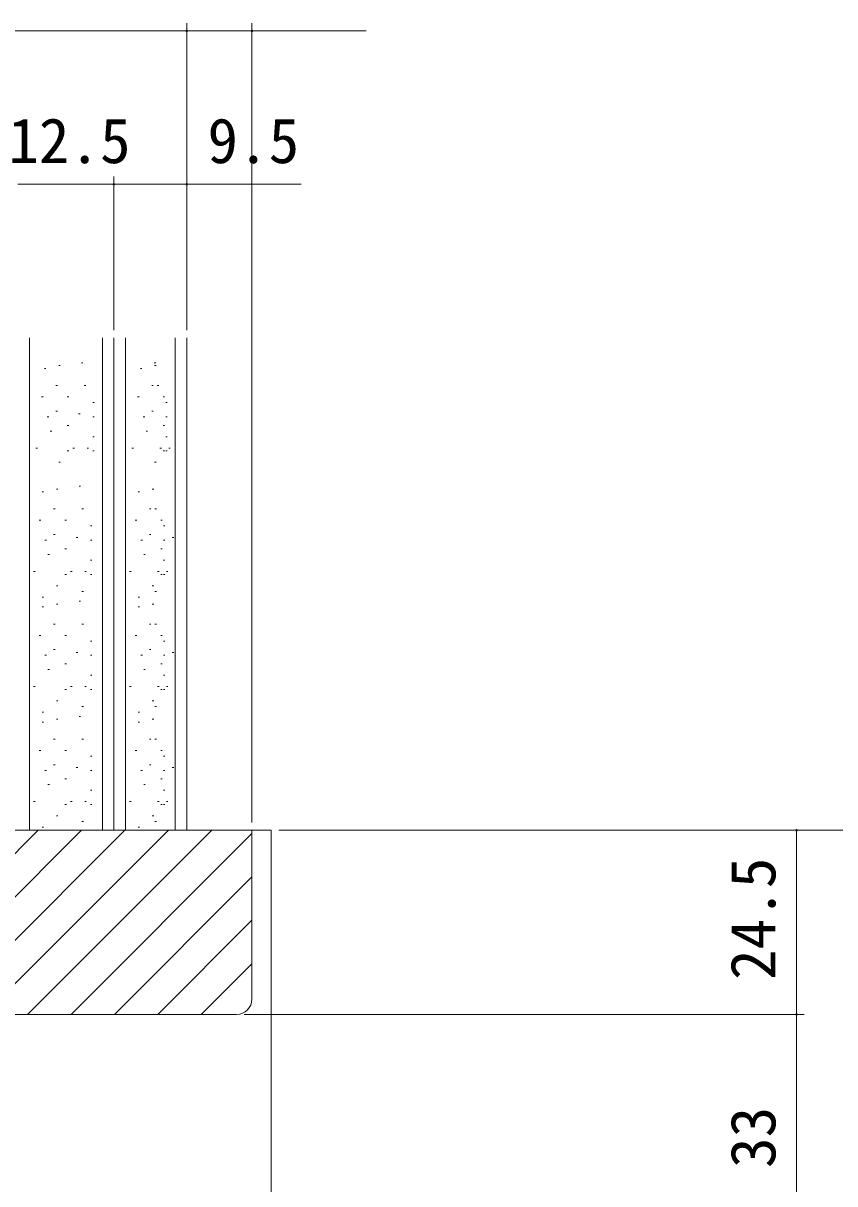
# Model space of a CAD drawing. Units: millimetres, scale not verified. Extents: x -1188 to -198, y -840 to 759.
# Drawn here: x -448.7 to -342.9, y 275.4 to 426.7 of the extents above; entities that cross this region are included whole.
import ezdxf
from ezdxf.enums import TextEntityAlignment as Align

# ---------------------------------------------------------------- set-up
doc = ezdxf.new("R2010")
doc.units = ezdxf.units.MM
doc.header["$LTSCALE"] = 4
for name, color, linetype, lineweight in [('0-3_YKK_D', 6, 'Continuous', 9), ('0-5_YKK_12', 2, 'Continuous', 9), ('0-6_YSS_K', 3, 'Continuous', 9)]:
    doc.layers.add(name, color=color, linetype=linetype, lineweight=lineweight)
doc.styles.add('ＭＳ ゴシック', font='')
doc.styles.get('ＭＳ ゴシック').set_extended_font_data('MS Gothic')

msp = doc.modelspace()

# ---------------------------------------------------------------- linework, layer by layer
at = {"layer": '0-3_YKK_D'}
for p, q in [((-427.367, 386.661), (-427.367, 426.66)), ((-427.367, 386.661), (-427.367, 426.66)), ((-418.867, 322.461), (-418.867, 426.66)), ((-427.367, 425.66), (-561.367, 425.66)), ((-427.367, 425.66), (-418.867, 425.66)), ((-418.867, 425.66), (-403.967, 425.66)), ((-449.367, 405.661), (-436.867, 405.661)), ((-436.867, 386.661), (-436.867, 406.661)), ((-436.867, 386.661), (-436.867, 406.661)), ((-436.867, 405.661), (-427.367, 405.661)), ((-427.367, 386.661), (-427.367, 406.661)), ((-427.367, 405.661), (-412.467, 405.661)), ((-415.367, 321.461), (-346.867, 321.461)), ((-415.367, 321.461), (-326.867, 321.461)), ((-347.867, 321.461), (-347.867, 297.461)), ((-419.867, 297.461), (-346.867, 297.461)), ((-418.867, 297.461), (-346.867, 297.461)), ((-347.867, 297.461), (-347.867, 264.465))]:
    msp.add_line(p, q, dxfattribs=at)
for centre, start, end in [((-427.367, 425.66), 0, 180), ((-427.367, 425.66), 0, 180), ((-427.367, 425.66), 180, 0), ((-427.367, 425.66), 180, 0), ((-418.867, 425.66), 0, 180), ((-418.867, 425.66), 180, 0), ((-436.867, 405.661), 0, 180), ((-436.867, 405.661), 0, 180), ((-436.867, 405.661), 180, 0), ((-436.867, 405.661), 180, 0), ((-427.367, 405.661), 0, 180), ((-427.367, 405.661), 180, 0), ((-347.867, 321.461), 90, 270), ((-347.867, 321.461), 270, 90), ((-347.867, 297.461), 90, 270), ((-347.867, 297.461), 90, 270), ((-347.867, 297.461), 270, 90), ((-347.867, 297.461), 270, 90)]:
    msp.add_arc(centre, 0.106, start, end, dxfattribs=at)
at = {"layer": '0-5_YKK_12'}
for p, q in [((-572.367, 321.461), (-416.367, 321.461)), ((-416.367, 321.461), (-416.367, 188.976))]:
    msp.add_line(p, q, dxfattribs=at)
at = {"layer": '0-6_YSS_K'}
for p, q in [((-447.867, 321.461), (-447.867, 385.661)), ((-438.367, 385.661), (-438.367, 321.461)), ((-436.867, 385.661), (-436.867, 321.461)), ((-436.867, 321.461), (-436.867, 385.661)), ((-435.367, 321.461), (-435.367, 385.661)), ((-428.867, 385.661), (-428.867, 321.461)), ((-427.367, 321.461), (-427.367, 385.661)), ((-445.912, 381.654), (-445.712, 381.654)), ((-444.059, 382.025), (-443.859, 382.025)), ((-441.094, 382.395), (-440.894, 382.395)), ((-433.412, 381.654), (-433.212, 381.654)), ((-431.594, 382.395), (-431.394, 382.395)), ((-431.559, 382.025), (-431.359, 382.025)), ((-444.429, 379.43), (-444.229, 379.43)), ((-440.723, 379.43), (-440.523, 379.43)), ((-431.929, 379.43), (-431.729, 379.43)), ((-431.223, 379.43), (-431.023, 379.43)), ((-446.283, 377.948), (-446.082, 377.948)), ((-442.947, 377.948), (-442.747, 377.948)), ((-439.611, 377.206), (-439.411, 377.206)), ((-433.783, 377.948), (-433.583, 377.948)), ((-430.447, 377.948), (-430.247, 377.948)), ((-430.111, 377.206), (-429.911, 377.206)), ((-445.541, 375.353), (-445.341, 375.353)), ((-444.429, 376.094), (-444.229, 376.094)), ((-441.464, 375.724), (-441.264, 375.724)), ((-439.611, 375.353), (-439.411, 375.353)), ((-433.041, 375.353), (-432.841, 375.353)), ((-431.929, 376.094), (-431.729, 376.094)), ((-430.111, 375.353), (-429.911, 375.353)), ((-442.947, 374.241), (-442.747, 374.241)), ((-430.447, 374.241), (-430.247, 374.241)), ((-445.171, 373.5), (-444.971, 373.5)), ((-439.611, 372.759), (-439.411, 372.759)), ((-432.671, 373.5), (-432.471, 373.5)), ((-430.111, 372.759), (-429.911, 372.759)), ((-447.024, 371.276), (-446.824, 371.276)), ((-442.947, 370.906), (-442.747, 370.906)), ((-442.206, 371.276), (-442.006, 371.276)), ((-440.352, 371.276), (-440.152, 371.276)), ((-439.611, 370.906), (-439.411, 370.906)), ((-434.524, 371.276), (-434.324, 371.276)), ((-430.852, 371.276), (-430.652, 371.276)), ((-430.447, 370.906), (-430.247, 370.906)), ((-430.111, 370.906), (-429.911, 370.906)), ((-429.706, 371.276), (-429.506, 371.276)), ((-444.059, 369.423), (-443.859, 369.423)), ((-431.559, 369.423), (-431.359, 369.423)), ((-441.398, 366.313), (-441.198, 366.313)), ((-446.216, 365.571), (-446.016, 365.571)), ((-444.363, 365.942), (-444.163, 365.942)), ((-433.716, 365.571), (-433.516, 365.571)), ((-431.863, 365.942), (-431.663, 365.942)), ((-444.733, 363.348), (-444.533, 363.348)), ((-441.027, 363.348), (-440.827, 363.348)), ((-432.233, 363.348), (-432.033, 363.348)), ((-431.527, 363.348), (-431.327, 363.348)), ((-446.586, 361.865), (-446.386, 361.865)), ((-443.251, 361.865), (-443.051, 361.865)), ((-434.086, 361.865), (-433.886, 361.865)), ((-430.751, 361.865), (-430.551, 361.865)), ((-439.915, 361.124), (-439.715, 361.124)), ((-430.415, 361.124), (-430.215, 361.124)), ((-445.845, 359.271), (-445.645, 359.271)), ((-444.733, 360.012), (-444.533, 360.012)), ((-441.768, 359.641), (-441.568, 359.641)), ((-439.915, 359.271), (-439.715, 359.271)), ((-433.345, 359.271), (-433.145, 359.271)), ((-432.233, 360.012), (-432.033, 360.012)), ((-430.415, 359.271), (-430.215, 359.271)), ((-429.268, 359.641), (-429.068, 359.641)), ((-445.475, 357.418), (-445.275, 357.418)), ((-443.251, 358.159), (-443.051, 358.159)), ((-432.975, 357.418), (-432.775, 357.418)), ((-430.751, 358.159), (-430.551, 358.159)), ((-439.915, 356.676), (-439.715, 356.676)), ((-430.415, 356.676), (-430.215, 356.676)), ((-447.328, 355.194), (-447.128, 355.194)), ((-443.251, 354.823), (-443.051, 354.823)), ((-442.51, 355.194), (-442.31, 355.194)), ((-440.656, 355.194), (-440.456, 355.194)), ((-439.915, 354.823), (-439.715, 354.823)), ((-434.828, 355.194), (-434.628, 355.194)), ((-431.156, 355.194), (-430.956, 355.194)), ((-430.751, 354.823), (-430.551, 354.823)), ((-430.415, 354.823), (-430.215, 354.823)), ((-430.01, 355.194), (-429.809, 355.194)), ((-444.363, 353.341), (-444.163, 353.341)), ((-441.027, 352.599), (-440.827, 352.599)), ((-431.863, 353.341), (-431.663, 353.341)), ((-431.527, 352.599), (-431.327, 352.599)), ((-446.216, 351.858), (-446.016, 351.858)), ((-441.398, 351.313), (-441.198, 351.313)), ((-433.716, 351.858), (-433.516, 351.858)), ((-446.216, 350.571), (-446.016, 350.571)), ((-444.363, 350.942), (-444.163, 350.942)), ((-433.716, 350.571), (-433.516, 350.571)), ((-431.863, 350.942), (-431.663, 350.942)), ((-444.733, 348.348), (-444.533, 348.348)), ((-441.027, 348.348), (-440.827, 348.348)), ((-432.233, 348.348), (-432.033, 348.348)), ((-431.527, 348.348), (-431.327, 348.348)), ((-446.586, 346.865), (-446.386, 346.865)), ((-443.251, 346.865), (-443.051, 346.865)), ((-434.086, 346.865), (-433.886, 346.865)), ((-430.751, 346.865), (-430.551, 346.865)), ((-444.733, 345.012), (-444.533, 345.012)), ((-439.915, 346.124), (-439.715, 346.124)), ((-432.233, 345.012), (-432.033, 345.012)), ((-430.415, 346.124), (-430.215, 346.124)), ((-445.845, 344.271), (-445.645, 344.271)), ((-441.768, 344.641), (-441.568, 344.641)), ((-439.915, 344.271), (-439.715, 344.271)), ((-433.345, 344.271), (-433.145, 344.271)), ((-430.415, 344.271), (-430.215, 344.271)), ((-429.268, 344.641), (-429.068, 344.641)), ((-445.475, 342.418), (-445.275, 342.418)), ((-443.251, 343.159), (-443.051, 343.159)), ((-432.975, 342.418), (-432.775, 342.418)), ((-430.751, 343.159), (-430.551, 343.159)), ((-439.915, 341.676), (-439.715, 341.676)), ((-430.415, 341.676), (-430.215, 341.676)), ((-447.328, 340.194), (-447.128, 340.194)), ((-443.251, 339.823), (-443.051, 339.823)), ((-442.51, 340.194), (-442.31, 340.194)), ((-440.656, 340.194), (-440.456, 340.194)), ((-439.915, 339.823), (-439.715, 339.823)), ((-434.828, 340.194), (-434.628, 340.194)), ((-431.156, 340.194), (-430.956, 340.194)), ((-430.751, 339.823), (-430.551, 339.823)), ((-430.415, 339.823), (-430.215, 339.823)), ((-430.01, 340.194), (-429.809, 340.194)), ((-444.363, 338.341), (-444.163, 338.341)), ((-441.027, 337.599), (-440.827, 337.599)), ((-431.863, 338.341), (-431.663, 338.341)), ((-431.527, 337.599), (-431.327, 337.599)), ((-446.216, 336.858), (-446.016, 336.858)), ((-444.363, 335.942), (-444.163, 335.942)), ((-441.398, 336.313), (-441.198, 336.313)), ((-433.716, 336.858), (-433.516, 336.858)), ((-431.863, 335.942), (-431.663, 335.942)), ((-446.216, 335.571), (-446.016, 335.571)), ((-433.716, 335.571), (-433.516, 335.571)), ((-444.733, 333.347), (-444.533, 333.347)), ((-441.027, 333.347), (-440.827, 333.347)), ((-432.233, 333.347), (-432.033, 333.347)), ((-431.527, 333.347), (-431.327, 333.347)), ((-446.586, 331.865), (-446.386, 331.865)), ((-443.251, 331.865), (-443.051, 331.865)), ((-434.086, 331.865), (-433.886, 331.865)), ((-430.751, 331.865), (-430.551, 331.865)), ((-444.733, 330.012), (-444.533, 330.012)), ((-439.915, 331.124), (-439.715, 331.124)), ((-432.233, 330.012), (-432.033, 330.012)), ((-430.415, 331.124), (-430.215, 331.124)), ((-445.845, 329.271), (-445.645, 329.271)), ((-441.768, 329.641), (-441.568, 329.641)), ((-439.915, 329.271), (-439.715, 329.271)), ((-433.345, 329.271), (-433.145, 329.271)), ((-430.415, 329.271), (-430.215, 329.271)), ((-429.268, 329.641), (-429.068, 329.641)), ((-445.475, 327.418), (-445.275, 327.418)), ((-443.251, 328.159), (-443.051, 328.159)), ((-432.975, 327.418), (-432.775, 327.418)), ((-430.751, 328.159), (-430.551, 328.159)), ((-439.915, 326.676), (-439.715, 326.676)), ((-430.415, 326.676), (-430.215, 326.676)), ((-447.328, 325.194), (-447.128, 325.194)), ((-443.251, 324.823), (-443.051, 324.823)), ((-442.51, 325.194), (-442.31, 325.194)), ((-440.656, 325.194), (-440.456, 325.194)), ((-439.915, 324.823), (-439.715, 324.823)), ((-434.828, 325.194), (-434.628, 325.194)), ((-431.156, 325.194), (-430.956, 325.194)), ((-430.751, 324.823), (-430.551, 324.823)), ((-430.415, 324.823), (-430.215, 324.823)), ((-430.01, 325.194), (-429.809, 325.194)), ((-444.363, 323.341), (-444.163, 323.341)), ((-441.027, 322.599), (-440.827, 322.599)), ((-431.863, 323.341), (-431.663, 323.341)), ((-431.527, 322.599), (-431.327, 322.599)), ((-443.867, 321.461), (-544.867, 321.461)), ((-462.331, 305.861), (-446.731, 321.461)), ((-460.767, 301.768), (-441.074, 321.461)), ((-459.417, 297.461), (-435.417, 321.461)), ((-453.76, 297.461), (-429.76, 321.461)), ((-449.367, 321.461), (-436.867, 321.461)), ((-448.103, 297.461), (-424.103, 321.461)), ((-446.216, 321.858), (-446.016, 321.858)), ((-418.867, 321.461), (-443.867, 321.461)), ((-442.446, 297.461), (-418.867, 321.04)), ((-436.867, 321.461), (-427.367, 321.461)), ((-433.716, 321.858), (-433.516, 321.858)), ((-418.867, 299.461), (-418.867, 321.461)), ((-436.79, 297.461), (-418.867, 315.383)), ((-431.133, 297.461), (-418.867, 309.727)), ((-425.476, 297.461), (-418.867, 304.07)), ((-460.267, 297.461), (-420.867, 297.461))]:
    msp.add_line(p, q, dxfattribs=at)
msp.add_arc((-420.867, 299.461), 2, 270, 359.99998, dxfattribs=at)

# ---------------------------------------------------------------- texts
at = {"layer": '0-3_YKK_D', "color": 4, "style": 'ＭＳ ゴシック'}
for s, p in [('12.5', (-450.637, 406.661)), ('9.5', (-424.667, 406.661))]:
    msp.add_text(s, height=5.865, dxfattribs=at).set_placement(p, align=Align.BOTTOM_LEFT)
for s, p in [('24.5', (-348.867, 301.941)), ('33', (-348.867, 277.443))]:
    msp.add_text(s, height=5.865, rotation=90, dxfattribs=at).set_placement(p, align=Align.BOTTOM_LEFT)

doc.saveas('drawing.dxf')
